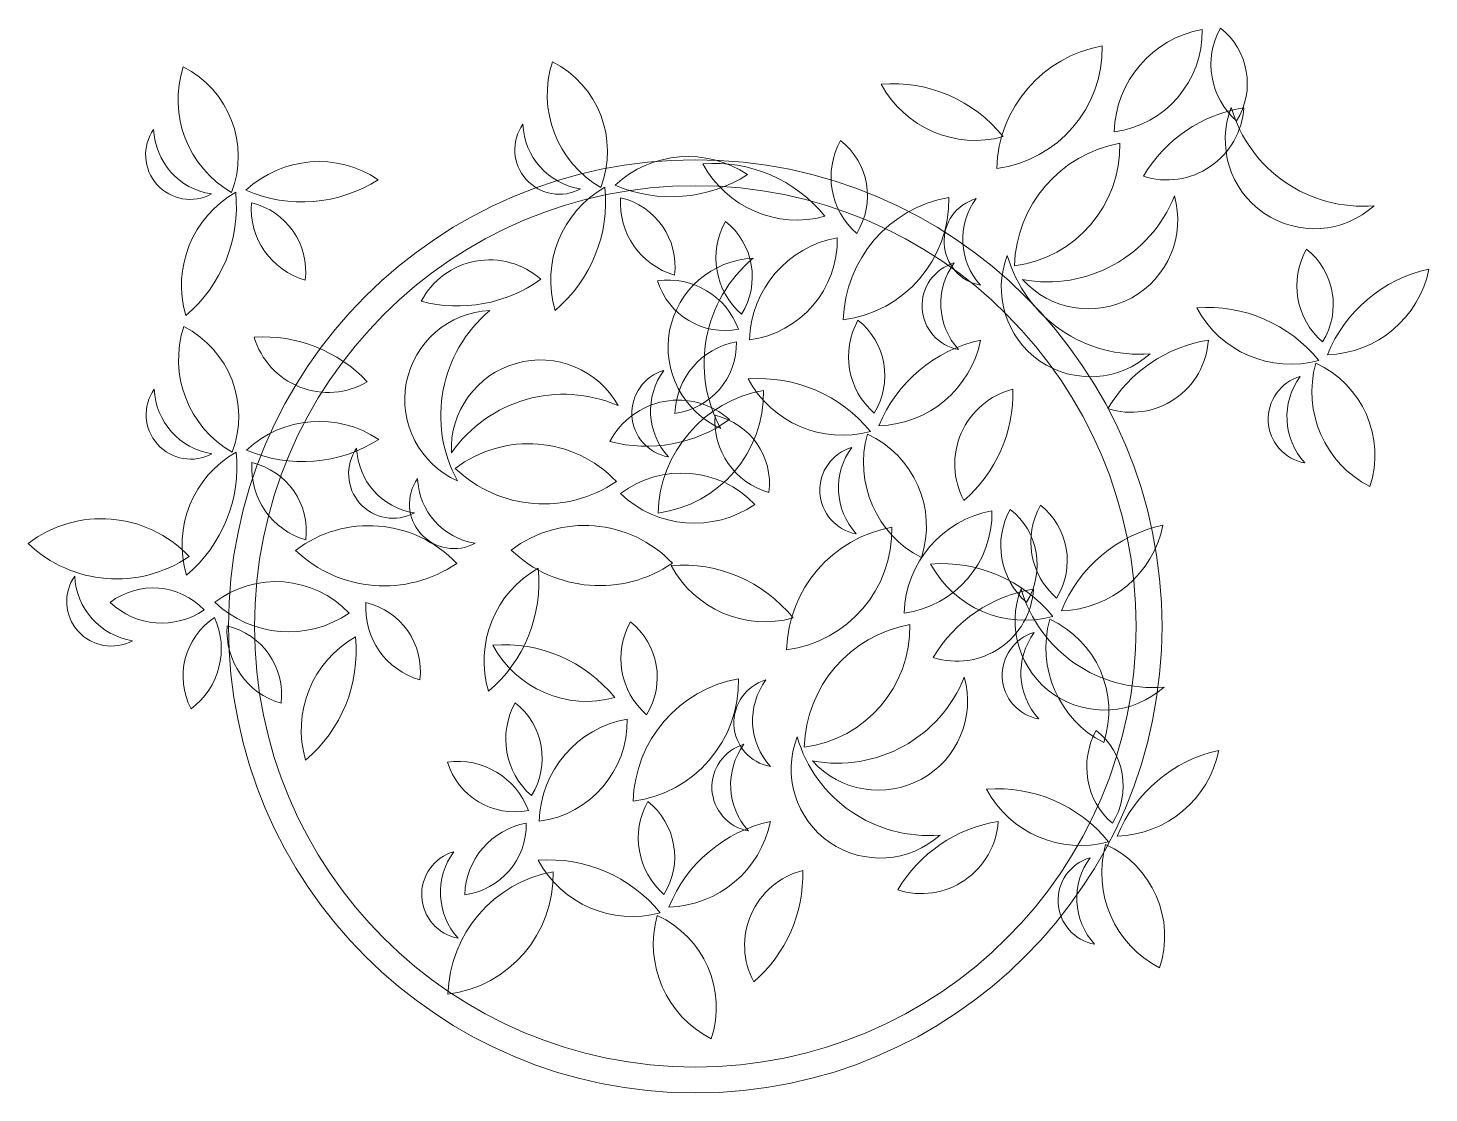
# Model space of a CAD drawing. Header units: inches. Extents: x -422522 to 22891, y -2973 to 414515.
# Drawn here: x 22262.2 to 22321.4, y 5130 to 5175.1 of the extents above; entities that cross this region are included whole.
import ezdxf

# ---------------------------------------------------------------- set-up
doc = ezdxf.new("R2010")
doc.units = ezdxf.units.IN
doc.header["$MEASUREMENT"] = 0
doc.layers.add('ARREDAMENTO', color=8, linetype='Continuous', lineweight=13)

msp = doc.modelspace()

# ---------------------------------------------------------------- linework, layer by layer
at = {"layer": 'ARREDAMENTO'}
for radius in [19.72113, 18.62551]:
    msp.add_circle((22290.43464, 5149.76465), radius, dxfattribs=at)
for centre, radius, start, end in [((22312.65237, 5170.54566), 4.51556, 100.2377952, 178.3910512), ((22307.58601, 5174.90119), 4.2647, 277.4447572, 1.1840892), ((22315.38251, 5173.51142), 3.16089, 150.7753406, 228.9285966), ((22310.77463, 5172.7112), 2.98529, 327.9823026, 51.7216346), ((22302.50819, 5174.1941), 5.11764, 277.4447572, 1.1840892), ((22308.58782, 5168.96746), 5.41867, 100.2377952, 178.3910512), ((22273.09123, 5172.01981), 4.51556, 161.9850826, 240.1383386), ((22266.85636, 5169.61877), 4.2647, 339.1920445, 62.9313766), ((22288.69361, 5172.23515), 4.51556, 161.9850826, 240.1383386), ((22282.45875, 5169.8341), 4.2647, 339.1920445, 62.9313766), ((22298.76266, 5166.67593), 6.02481, 38.9441375, 94.5002119), ((22302.26678, 5174.82108), 4.51556, 208.2732834, 285.171066), ((22310.35528, 5171.89785), 3.26343, 252.3484376, 356.2367693), ((22314.55895, 5165.73379), 6.02481, 99.0461336, 149.5390734), ((22316.5921, 5170.33675), 3.7655, 158.810301, 312.1548632), ((22318.62875, 5173.29817), 5.77379, 196.0917467, 274.8734176), ((22269.091, 5169.69467), 1.88275, 145.110504, 298.4550662), ((22270.43105, 5170.89208), 2.8869, 182.3919497, 261.1736206), ((22284.69339, 5169.91), 1.88275, 145.110504, 298.4550662), ((22286.03343, 5171.10741), 2.8869, 182.3919497, 261.1736206), ((22299.33068, 5168.75896), 3.16089, 150.7753406, 228.9285966), ((22294.7228, 5167.95874), 2.98529, 327.9823026, 51.7216346), ((22303.25754, 5170.07551), 5.11764, 277.4447572, 1.1840892), ((22309.33716, 5164.84887), 5.41867, 100.2377952, 178.3910512), ((22290.1263, 5165.10824), 4.51556, 56.1174335, 133.0152161), ((22274.52391, 5164.89291), 4.51556, 56.1174335, 133.0152161), ((22291.22662, 5163.30965), 6.02481, 38.9441375, 94.5002119), ((22294.73074, 5171.4548), 4.51556, 208.2732834, 285.171066), ((22273.81799, 5173.73169), 6.02481, 246.7882876, 302.344362), ((22289.42037, 5173.94702), 6.02481, 246.7882876, 302.344362), ((22273.24058, 5164.18222), 4.51556, 119.5343305, 196.4321131), ((22265.02028, 5167.50624), 6.02481, 310.2051846, 5.761259), ((22288.84296, 5164.39755), 4.51556, 119.5343305, 196.4321131), ((22280.62267, 5167.72157), 6.02481, 310.2051846, 5.761259), ((22290.43162, 5167.65093), 3.16089, 175.7767998, 253.9300558), ((22286.59372, 5164.97821), 2.98529, 352.9837618, 76.7230939), ((22296.02584, 5167.79147), 5.11764, 277.4447572, 1.1840892), ((22302.10546, 5162.56483), 5.41867, 100.2377952, 178.3910512), ((22302.82701, 5166.03781), 1.88275, 106.2503302, 259.5948925), ((22304.62175, 5166.12944), 2.8869, 143.5317759, 222.3134468), ((22305.31856, 5170.09805), 5.77379, 259.4897157, 338.2713866), ((22307.05449, 5166.9509), 3.7655, 222.2082701, 15.5528323), ((22274.82923, 5167.4356), 3.16089, 175.7767998, 253.9300558), ((22270.99133, 5164.76288), 2.98529, 352.9837618, 76.7230939), ((22294.46639, 5165.33678), 3.16089, 150.7753406, 228.9285966), ((22289.85851, 5164.53656), 2.98529, 327.9823026, 51.7216346), ((22292.17014, 5166.10279), 4.2647, 277.4447572, 1.1840892), ((22297.23649, 5161.74725), 4.51556, 100.2377952, 178.3910512), ((22307.12899, 5164.081), 3.7655, 158.810301, 312.1548632), ((22309.16564, 5167.04243), 5.77379, 196.0917467, 274.8734176), ((22319.01476, 5164.16719), 3.16089, 150.7753406, 228.9285966), ((22314.40688, 5163.36697), 2.98529, 327.9823026, 51.7216346), ((22281.74314, 5161.99237), 3.26343, 48.4686271, 152.3569588), ((22293.0498, 5161.56178), 3.7655, 92.5505332, 245.8950955), ((22296.58057, 5160.88971), 5.77379, 129.8319789, 208.6136498), ((22301.89947, 5163.31555), 1.88275, 106.2503302, 259.5948925), ((22303.69421, 5163.40717), 2.8869, 143.5317759, 222.3134468), ((22317.00907, 5165.75959), 4.51556, 271.6901804, 348.587963), ((22322.72509, 5158.98098), 6.02481, 102.3610345, 157.9171089), ((22280.39465, 5169.3305), 6.02481, 255.1663231, 305.6592629), ((22289.29027, 5161.24011), 3.16089, 20.0130221, 98.1662781), ((22291.69275, 5165.25272), 2.98529, 197.2199841, 280.9593161), ((22281.92337, 5159.35101), 3.7655, 92.5505332, 245.8950955), ((22285.45414, 5158.67894), 5.77379, 129.8319789, 208.6136498), ((22312.0929, 5157.21677), 6.02481, 38.9441375, 94.5002119), ((22315.59702, 5165.36192), 4.51556, 208.2732834, 285.171066), ((22300.06736, 5161.16473), 3.16089, 150.7753406, 228.9285966), ((22295.45948, 5160.36451), 2.98529, 327.9823026, 51.7216346), ((22273.11495, 5161.04033), 4.51556, 161.9850826, 240.1383386), ((22266.88009, 5158.63928), 4.2647, 339.1920445, 62.9313766), ((22272.18163, 5155.97671), 6.02481, 43.1823326, 93.6752724), ((22274.92472, 5162.91515), 3.26343, 196.4846366, 300.3729683), ((22289.1888, 5161.72812), 2.98529, 277.4447572, 1.1840892), ((22292.73524, 5158.67925), 3.16089, 100.2377952, 178.3910512), ((22298.06168, 5162.75712), 4.51556, 271.6901804, 348.587963), ((22303.77769, 5155.97852), 6.02481, 102.3610345, 157.9171089), ((22308.85899, 5162.07691), 3.26343, 252.3484376, 356.2367693), ((22313.06266, 5155.91285), 6.02481, 99.0461336, 149.5390734), ((22283.88929, 5157.25887), 3.7655, 29.1525641, 182.4971264), ((22321.00432, 5159.68642), 4.51556, 164.5670579, 242.7203139), ((22314.88395, 5157.00694), 4.2647, 341.7740199, 65.5133519), ((22289.63623, 5158.77582), 1.88275, 106.2503302, 259.5948925), ((22291.43098, 5158.86745), 2.8869, 143.5317759, 222.3134468), ((22293.1455, 5154.21431), 6.02481, 38.9441375, 94.5002119), ((22296.64962, 5162.35946), 4.51556, 208.2732834, 285.171066), ((22316.52558, 5158.52498), 1.88275, 106.2503302, 259.5948925), ((22318.32032, 5158.6166), 2.8869, 143.5317759, 222.3134468), ((22269.11473, 5158.71519), 1.88275, 145.110504, 298.4550662), ((22270.45477, 5159.9126), 2.8869, 182.3919497, 261.1736206), ((22284.86941, 5153.80093), 5.77379, 66.4340098, 145.2156807), ((22288.19789, 5159.63108), 5.11764, 277.4447572, 1.1840892), ((22294.27751, 5154.40444), 5.41867, 100.2377952, 178.3910512), ((22304.66205, 5156.62456), 3.26343, 104.3324281, 208.2207598), ((22297.83152, 5159.62628), 6.02481, 311.0301241, 1.5230639), ((22289.71526, 5156.06489), 3.26343, 48.4686271, 152.3569588), ((22274.54763, 5153.91343), 4.51556, 56.1174335, 133.0152161), ((22288.36677, 5163.40302), 6.02481, 255.1663231, 305.6592629), ((22294.42337, 5158.45453), 3.16089, 175.7767998, 253.9300558), ((22290.58547, 5155.78181), 2.98529, 352.9837618, 76.7230939), ((22302.05692, 5156.68396), 4.51556, 164.5670579, 242.7203139), ((22295.93655, 5154.00447), 4.2647, 341.7740199, 65.5133519), ((22273.2643, 5153.20274), 4.51556, 119.5343305, 196.4321131), ((22265.04401, 5156.52675), 6.02481, 310.2051846, 5.761259), ((22273.84171, 5162.75221), 6.02481, 246.7882876, 302.344362), ((22277.66811, 5156.21628), 1.88275, 145.110504, 298.4550662), ((22279.00815, 5157.41369), 2.8869, 182.3919497, 261.1736206), ((22283.38871, 5152.3671), 5.11764, 43.5213072, 127.2606393), ((22297.57818, 5155.52251), 1.88275, 106.2503302, 259.5948925), ((22299.37293, 5155.61414), 2.8869, 143.5317759, 222.3134468), ((22274.85296, 5156.45612), 3.16089, 175.7767998, 253.9300558), ((22271.01506, 5153.7834), 2.98529, 352.9837618, 76.7230939), ((22280.24236, 5154.93396), 1.88275, 145.110504, 298.4550662), ((22281.5824, 5156.13137), 2.8869, 182.3919497, 261.1736206), ((22284.03296, 5160.35863), 5.41867, 226.3143453, 304.4676012), ((22289.85978, 5151.98224), 4.2647, 43.5213072, 127.2606393), ((22290.39666, 5158.64185), 4.51556, 226.3143453, 304.4676012), ((22307.77415, 5153.34456), 3.16089, 150.7753406, 228.9285966), ((22303.16627, 5152.54433), 2.98529, 327.9823026, 51.7216346), ((22265.33807, 5149.19641), 5.11764, 43.5213072, 127.2606393), ((22298.7058, 5154.55804), 4.2647, 277.4447572, 1.1840892), ((22303.77216, 5150.20251), 4.51556, 100.2377952, 178.3910512), ((22306.5023, 5153.16827), 3.16089, 150.7753406, 228.9285966), ((22301.89442, 5152.36805), 2.98529, 327.9823026, 51.7216346), ((22276.64217, 5148.90322), 5.11764, 43.5213072, 127.2606393), ((22285.7534, 5148.91274), 5.11764, 43.5213072, 127.2606393), ((22299.70761, 5148.62431), 5.41867, 100.2377952, 178.3910512), ((22293.62798, 5153.85095), 5.11764, 277.4447572, 1.1840892), ((22305.76846, 5154.93695), 4.51556, 271.6901804, 348.587963), ((22311.48448, 5148.15834), 6.02481, 102.3610345, 157.9171089), ((22265.98232, 5157.18794), 5.41867, 226.3143453, 304.4676012), ((22277.28642, 5156.89475), 5.41867, 226.3143453, 304.4676012), ((22286.39765, 5156.90427), 5.41867, 226.3143453, 304.4676012), ((22300.85229, 5146.39413), 6.02481, 38.9441375, 94.5002119), ((22304.35641, 5154.53928), 4.51556, 208.2732834, 285.171066), ((22265.7587, 5150.81609), 1.88275, 145.110504, 298.4550662), ((22267.09874, 5152.01351), 2.8869, 182.3919497, 261.1736206), ((22286.02287, 5148.2973), 4.51556, 119.5343305, 196.4321131), ((22277.80257, 5151.62132), 6.02481, 310.2051846, 5.761259), ((22289.88244, 5146.33278), 6.02481, 38.9441375, 94.5002119), ((22293.38656, 5154.47793), 4.51556, 208.2732834, 285.171066), ((22267.51752, 5148.40304), 2.98529, 43.5213072, 127.2606393), ((22272.71387, 5147.39108), 4.2647, 43.5213072, 127.2606393), ((22301.47507, 5151.5547), 3.26343, 252.3484376, 356.2367693), ((22305.67874, 5145.39064), 6.02481, 99.0461336, 149.5390734), ((22307.71189, 5149.9936), 3.7655, 158.810301, 312.1548632), ((22309.74854, 5152.95502), 5.77379, 196.0917467, 274.8734176), ((22267.89334, 5153.06477), 3.16089, 226.3143453, 304.4676012), ((22273.25074, 5154.05069), 4.51556, 226.3143453, 304.4676012), ((22279.67162, 5150.54042), 3.16089, 175.7767998, 253.9300558), ((22275.83372, 5147.86769), 2.98529, 352.9837618, 76.7230939), ((22271.77658, 5147.65943), 2.98529, 123.7460803, 207.4854124), ((22267.24635, 5148.82127), 3.16089, 306.5391184, 24.6923743), ((22309.76371, 5148.86378), 4.51556, 164.5670579, 242.7203139), ((22303.64333, 5146.1843), 4.2647, 341.7740199, 65.5133519), ((22273.80704, 5149.55083), 3.16089, 175.7767998, 253.9300558), ((22269.96914, 5146.87811), 2.98529, 352.9837618, 76.7230939), ((22290.45046, 5148.41581), 3.16089, 150.7753406, 228.9285966), ((22285.84259, 5147.61559), 2.98529, 327.9823026, 51.7216346), ((22294.37733, 5149.73236), 5.11764, 277.4447572, 1.1840892), ((22300.45695, 5144.50572), 5.41867, 100.2377952, 178.3910512), ((22305.28497, 5147.70234), 1.88275, 106.2503302, 259.5948925), ((22307.07971, 5147.79397), 2.8869, 143.5317759, 222.3134468), ((22278.29871, 5145.38852), 4.51556, 119.5343305, 196.4321131), ((22270.07842, 5148.71253), 6.02481, 310.2051846, 5.761259), ((22282.34641, 5142.9665), 6.02481, 38.9441375, 94.5002119), ((22285.85053, 5151.11165), 4.51556, 208.2732834, 285.171066), ((22287.14563, 5147.44832), 5.11764, 277.4447572, 1.1840892), ((22293.22525, 5142.22168), 5.41867, 100.2377952, 178.3910512), ((22293.9468, 5145.69466), 1.88275, 106.2503302, 259.5948925), ((22295.74154, 5145.78629), 2.8869, 143.5317759, 222.3134468), ((22296.43835, 5149.7549), 5.77379, 259.4897157, 338.2713866), ((22298.17428, 5146.60775), 3.7655, 222.2082701, 15.5528323), ((22285.58618, 5144.99363), 3.16089, 150.7753406, 228.9285966), ((22280.9783, 5144.19341), 2.98529, 327.9823026, 51.7216346), ((22283.28993, 5145.75964), 4.2647, 277.4447572, 1.1840892), ((22288.35628, 5141.4041), 4.51556, 100.2377952, 178.3910512), ((22310.13455, 5143.82404), 3.16089, 150.7753406, 228.9285966), ((22305.52667, 5143.02382), 2.98529, 327.9823026, 51.7216346), ((22293.01926, 5142.9724), 1.88275, 106.2503302, 259.5948925), ((22294.814, 5143.06402), 2.8869, 143.5317759, 222.3134468), ((22298.24878, 5143.73785), 3.7655, 158.810301, 312.1548632), ((22300.28543, 5146.69928), 5.77379, 196.0917467, 274.8734176), ((22308.12886, 5145.41644), 4.51556, 271.6901804, 348.587963), ((22313.84488, 5138.63783), 6.02481, 102.3610345, 157.9171089), ((22280.41006, 5140.89696), 3.16089, 20.0130221, 98.1662781), ((22282.81254, 5144.90957), 2.98529, 197.2199841, 280.9593161), ((22291.18715, 5140.82158), 3.16089, 150.7753406, 228.9285966), ((22286.57927, 5140.02136), 2.98529, 327.9823026, 51.7216346), ((22303.21269, 5136.87362), 6.02481, 38.9441375, 94.5002119), ((22306.71681, 5145.01877), 4.51556, 208.2732834, 285.171066), ((22280.30859, 5141.38497), 2.98529, 277.4447572, 1.1840892), ((22283.85503, 5138.3361), 3.16089, 100.2377952, 178.3910512), ((22289.18147, 5142.41397), 4.51556, 271.6901804, 348.587963), ((22294.89748, 5135.63537), 6.02481, 102.3610345, 157.9171089), ((22299.97878, 5141.73376), 3.26343, 252.3484376, 356.2367693), ((22304.18245, 5135.5697), 6.02481, 99.0461336, 149.5390734), ((22280.75602, 5138.43267), 1.88275, 106.2503302, 259.5948925), ((22282.55077, 5138.5243), 2.8869, 143.5317759, 222.3134468), ((22307.64537, 5138.18183), 1.88275, 106.2503302, 259.5948925), ((22309.44011, 5138.27345), 2.8869, 143.5317759, 222.3134468), ((22312.12411, 5139.34327), 4.51556, 164.5670579, 242.7203139), ((22306.00373, 5136.66379), 4.2647, 341.7740199, 65.5133519), ((22279.31768, 5139.28793), 5.11764, 277.4447572, 1.1840892), ((22285.3973, 5134.06129), 5.41867, 100.2377952, 178.3910512), ((22284.26529, 5133.87116), 6.02481, 38.9441375, 94.5002119), ((22287.76941, 5142.01631), 4.51556, 208.2732834, 285.171066), ((22295.78184, 5136.28141), 3.26343, 104.3324281, 208.2207598), ((22288.9513, 5139.28313), 6.02481, 311.0301241, 1.5230639), ((22293.17671, 5136.34081), 4.51556, 164.5670579, 242.7203139), ((22287.05634, 5133.66132), 4.2647, 341.7740199, 65.5133519)]:
    msp.add_arc(centre, radius, start, end, dxfattribs=at)

doc.saveas('drawing.dxf')
